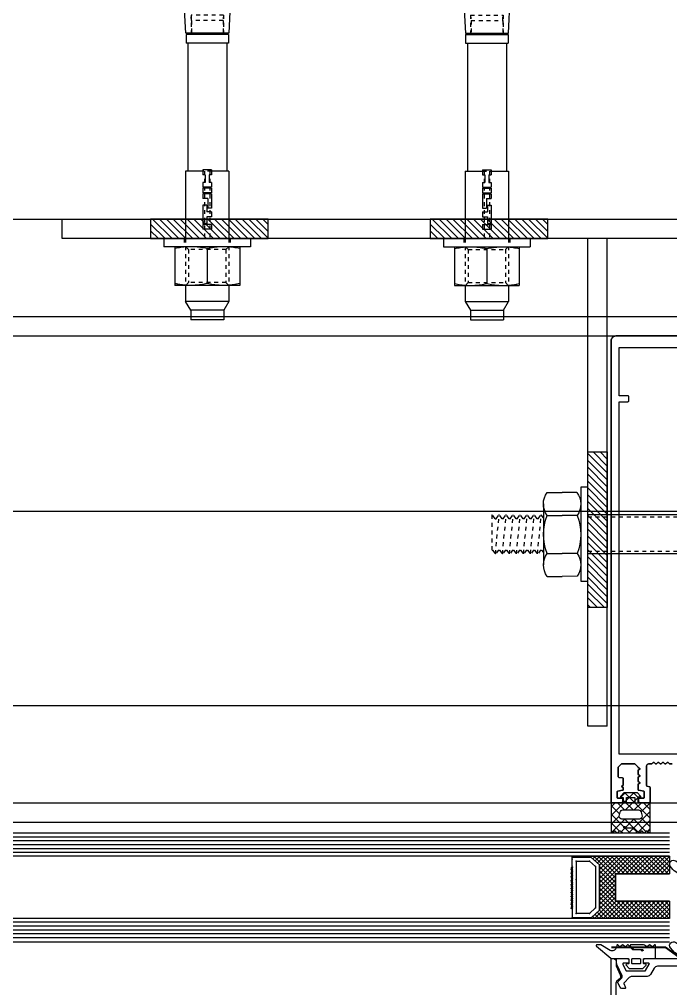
# Model space of a CAD drawing. Header units: inches. Extents: x 21 to 32698, y 13 to 3712.
# Drawn here: x 12198.39 to 12215.12, y 962.31 to 987.22 of the extents above; entities that cross this region are included whole.
import ezdxf

# ---------------------------------------------------------------- set-up
doc = ezdxf.new("R2010")
doc.units = ezdxf.units.IN
doc.header["$MEASUREMENT"] = 0
doc.set_wipeout_variables(frame=1)
for name, pattern in [('DOT', [6.35, 0, -6.35]), ('HIDDEN', [9.525, 6.35, -3.175]), ('phl_center', [0.75, 0.4, -0.35]), ('phl_thick', [0])]:
    doc.linetypes.add(name, pattern=pattern)
for name, color, linetype, lineweight in [('Z_MİM_-KM-BEAM-RAY', 8, 'DOT', 25), ('Z_MİM_-KM-GLAZ', 8, 'Continuous', 25), ('Z_MİM_-KM-IZO-THERMAL', 8, 'Continuous', 25), ('Z_MİM_-KM-IZO-THERMAL-ROCKWOOL', 8, 'BATTING', 25), ('Z_MİM_-KM-PAINT', 8, 'Continuous', 25), ('Z_MİM_-KM-WALL-PL', 8, 'Continuous', 25), ('Z_MİM_-KM-WALL-PLASTER', 8, 'Continuous', 25), ('Z_MİM_78-köpük', 8, 'Continuous', 25), ('Z_MİM_Aksesuar', 8, 'Continuous', 25), ('Z_MİM_ALUMINIUM', 8, 'Continuous', 25), ('Z_MİM_axis-su yalıtım', 8, 'HIDDEN', 25), ('Z_MİM_fitiller_k', 8, 'Continuous', 25), ('Z_MİM_KOLON-0.KAT', 8, 'Continuous', 25), ('Z_MİM_MYM_CAM', 8, 'Continuous', 25), ('Z_MİM_projection', 8, 'Continuous', 25), ('Z_MİM_TR', 8, 'Continuous', 25)]:
    doc.layers.add(name, color=color, linetype=linetype, lineweight=lineweight)
doc.linetypes.add('BATTING', pattern='A,0.00254,-2.54,[134,ltypeshp.shx,S=2.54,R=0,X=-2.54,Y=0],-5.08,[134,ltypeshp.shx,S=2.54,R=180,X=2.54,Y=0],-2.54', length=10.16254)

# ---------------------------------------------------------------- blocks, each defined once
blk = doc.blocks.new('-KM_Kiriş İzi-1K')
at = {"layer": 'Z_MİM_-KM-BEAM-RAY'}
blk.add_line((2749.999, 0), (3475.001, 0), dxfattribs=at)
blk = doc.blocks.new('*U219')
at = {"layer": 'Z_MİM_MYM_CAM'}
blk.add_line((211.17, 0), (-387.24, 0), dxfattribs=at)
for points in [[(211.17, 0), (-387.24, 0)], [(211.17, 0), (-387.24, 0)], [(-387.24, -1), (211.17, -1)], [(-387.24, -2), (211.17, -2)], [(-387.24, -3), (211.17, -3)], [(-387.24, -4), (211.17, -4)], [(-387.24, -5), (211.17, -5)], [(-387.24, -6), (211.17, -6)], [(-387.24, -22), (211.17, -22)], [(-387.24, -22), (211.17, -22)], [(211.17, -23), (-387.24, -23)], [(211.17, -24), (-387.24, -24)], [(211.17, -25), (-387.24, -25)], [(211.17, -26), (-387.24, -26)], [(211.17, -27), (-387.24, -27)], [(211.17, -28), (-387.24, -28)], [(211.17, -28), (-387.24, -28)]]:
    blk.add_lwpolyline(points, dxfattribs=at)
blk = doc.blocks.new('klips detay')
at = {"layer": 'Z_MİM_Aksesuar'}
h = blk.add_hatch(dxfattribs=at)
h.set_pattern_fill('ANSI37', color=256, scale=0.25, angle=-90, style=0)
h.set_pattern_definition([(315, (-4779.5639, 8940.09785), (0.56126601, 0.56126601), []), (45, (-4779.5639, 8940.09785), (-0.56126601, 0.56126601), [])])
h.paths.add_polyline_path([(0, -4.46), (0, 0), (-20.1, 0), (-20.1, -0.25), (-18, -2.14), (-18, -13.77), (-20.2, -15.75), (-20.2, -16), (0, -16), (0, -11.46), (-13.84, -11.46), (-13.9, -11.46), (-13.9, -4.46)])
blk.add_line((-25, -16), (-20.2, -16))
at = {"linetype": 'Continuous'}
for p in [(-20.59, -1.25), (-19, -2.69), (-19, -13.31), (-19, -13.31), (-18, -13.77), (-18, -13.77), (-25, -15.25), (-25, -15.25), (-25, -16), (-20.2, -16), (-20.2, -16)]:
    blk.add_point(p, dxfattribs=at)
at = {"layer": 'Z_MİM_Aksesuar'}
for p, q in [((-25.02, -2.47), (-25, -0.25)), ((-25, -0.25), (-20.1, -0.25)), ((-20.59, -1.25), (-24.01, -1.25)), ((-24.01, -14.75), (-24.01, -1.25)), ((-19, -2.69), (-20.59, -1.25)), ((-20.1, -0.25), (-18, -2.14)), ((-18, -2.14), (-18, -13.77)), ((-18, -13.77), (-18, -2.14)), ((-25.02, -3.47), (-25.13, -3.36)), ((-25.02, -4.47), (-25.13, -4.36)), ((-25.12, -2.94), (-25.05, -2.87)), ((-25.12, -3.94), (-25.05, -3.87)), ((-25.12, -4.94), (-25.05, -4.87)), ((-19, -13.31), (-19, -2.69)), ((-25.02, -5.47), (-25.13, -5.36)), ((-25.02, -6.47), (-25.13, -6.36)), ((-25.02, -6.47), (-25.13, -6.36)), ((-25.02, -7.47), (-25.13, -7.36)), ((-25.02, -7.47), (-25.13, -7.36)), ((-25.12, -5.94), (-25.05, -5.87)), ((-25.12, -5.94), (-25.05, -5.87)), ((-25.12, -6.94), (-25.05, -6.87)), ((-25.12, -6.94), (-25.05, -6.87)), ((-25.02, -8.47), (-25.13, -8.36)), ((-25.02, -9.47), (-25.13, -9.36)), ((-25.12, -7.94), (-25.05, -7.87)), ((-25.12, -8.94), (-25.05, -8.87)), ((-25.12, -9.94), (-25.05, -9.87)), ((-25.02, -10.47), (-25.13, -10.36)), ((-25.02, -11.47), (-25.13, -11.36)), ((-25.02, -12.47), (-25.13, -12.36)), ((-25.12, -10.94), (-25.05, -10.87)), ((-25.12, -11.94), (-25.05, -11.87)), ((-25.02, -13.47), (-25.13, -13.36)), ((-25.12, -12.94), (-25.05, -12.87)), ((-25.02, -13.47), (-25, -15.75)), ((-24.01, -14.75), (-20.59, -14.75)), ((-20.59, -14.75), (-19, -13.31)), ((-18, -13.77), (-20.2, -15.75)), ((-20.2, -15.75), (-18, -13.77)), ((-25, -15.75), (-20.2, -15.75))]:
    blk.add_line(p, q, dxfattribs=at)
for points in [[(0, -4.46), (0, 0), (-20.1, 0), (-20.1, -0.25), (-18, -2.14), (-18, -13.77), (-20.2, -15.75), (-20.2, -16), (0, -16), (0, -11.46), (-13.84, -11.46), (-13.9, -11.46), (-13.9, -4.46), (0, -4.46)], [(0, -4.46), (-13.9, -4.46), (-13.9, -11.46), (0, -11.46)]]:
    blk.add_lwpolyline(points, dxfattribs=at)
for centre, start, end in [((-25.26, -2.65), 314.9638, 37.8313), ((-24.91, -3.15), 134.9638, 223.5399), ((-24.91, -4.15), 134.9638, 223.5399), ((-24.91, -5.15), 134.9638, 223.5399), ((-25.26, -3.65), 314.9638, 37.8313), ((-25.26, -4.65), 314.9638, 37.8313), ((-24.91, -6.15), 134.9638, 223.5399), ((-24.91, -6.15), 134.9638, 223.5399), ((-24.91, -7.15), 134.9638, 223.5399), ((-24.91, -7.15), 134.9638, 223.5399), ((-25.26, -5.65), 314.9638, 37.8313), ((-25.26, -5.65), 314.9638, 37.8313), ((-25.26, -6.65), 314.9638, 37.8313), ((-25.26, -6.65), 314.9638, 37.8313), ((-25.26, -7.65), 314.9638, 37.8313), ((-24.91, -8.15), 134.9638, 223.5399), ((-24.91, -9.15), 134.9638, 223.5399), ((-24.91, -10.15), 134.9638, 223.5399), ((-25.26, -8.65), 314.9638, 37.8313), ((-25.26, -9.65), 314.9638, 37.8313), ((-24.91, -11.15), 134.9638, 223.5399), ((-24.91, -12.15), 134.9638, 223.5399), ((-25.26, -10.65), 314.9638, 37.8313), ((-25.26, -11.65), 314.9638, 37.8313), ((-24.91, -13.15), 134.9638, 223.5399), ((-25.26, -12.65), 314.9638, 37.8313)]:
    blk.add_arc(centre, 0.3, start, end, dxfattribs=at)
for p in [(-25.02, -2.47), (-25.02, -2.47), (-24.01, -1.25), (-25.26, -2.65), (-25.26, -2.65), (-25.26, -3.65), (-25.26, -3.65), (-25.26, -4.65), (-25.26, -4.65), (-25.13, -3.36), (-25.13, -3.36), (-25.13, -4.36), (-25.13, -4.36), (-25.12, -2.94), (-25.12, -2.94), (-25.12, -3.94), (-25.12, -3.94), (-25.12, -4.94), (-25.12, -4.94), (-25.05, -2.87), (-25.05, -2.87), (-25.05, -3.87), (-25.05, -3.87), (-25.05, -4.87), (-25.05, -4.87), (-25.02, -3.47), (-25.02, -3.47), (-25.02, -4.47), (-25.02, -4.47), (-24.91, -3.15), (-24.91, -3.15), (-24.91, -4.15), (-24.91, -4.15), (-25.26, -5.65), (-25.26, -5.65), (-25.26, -5.65), (-25.26, -5.65), (-25.26, -5.65), (-25.26, -5.65), (-25.26, -5.65), (-25.26, -6.65), (-25.26, -6.65), (-25.26, -6.65), (-25.26, -6.65), (-25.26, -6.65), (-25.26, -6.65), (-25.26, -6.65), (-25.13, -5.36), (-25.13, -5.36), (-25.13, -6.36), (-25.13, -6.36), (-25.13, -6.36), (-25.13, -7.36), (-25.13, -7.36), (-25.13, -7.36), (-25.12, -5.94), (-25.12, -5.94), (-25.12, -5.94), (-25.12, -6.94), (-25.12, -6.94), (-25.12, -6.94), (-25.05, -5.87), (-25.05, -5.87), (-25.05, -5.87), (-25.05, -6.87), (-25.05, -6.87), (-25.05, -6.87), (-25.02, -5.47), (-25.02, -5.47), (-25.02, -5.47), (-25.02, -6.47), (-25.02, -6.47), (-25.02, -6.47), (-25.02, -7.47), (-25.02, -7.47), (-25.02, -7.47), (-24.91, -5.15), (-24.91, -5.15), (-24.91, -5.15), (-24.91, -5.15), (-24.91, -6.15), (-24.91, -6.15), (-24.91, -6.15), (-24.91, -6.15), (-24.91, -6.15), (-24.91, -6.15), (-24.91, -6.15), (-24.91, -7.15), (-24.91, -7.15), (-24.91, -7.15), (-24.91, -7.15), (-24.91, -7.15), (-24.91, -7.15), (-24.91, -7.15), (-25.26, -7.65), (-25.26, -7.65), (-25.26, -7.65), (-25.26, -7.65), (-25.26, -8.65), (-25.26, -8.65), (-25.26, -8.65), (-25.26, -8.65), (-25.26, -9.65), (-25.26, -9.65), (-25.13, -8.36), (-25.13, -8.36), (-25.13, -9.36), (-25.13, -9.36), (-25.12, -7.94), (-25.12, -7.94), (-25.12, -8.94), (-25.12, -8.94), (-25.12, -9.94), (-25.12, -9.94), (-25.05, -7.87), (-25.05, -7.87), (-25.05, -8.87), (-25.05, -8.87), (-25.05, -9.87), (-25.05, -9.87), (-25.02, -8.47), (-25.02, -8.47), (-25.02, -9.47), (-25.02, -9.47), (-24.91, -8.15), (-24.91, -8.15), (-24.91, -8.15), (-24.91, -8.15), (-24.91, -9.15), (-24.91, -9.15), (-24.91, -9.15), (-24.91, -9.15), (-25.26, -10.65), (-25.26, -10.65), (-25.26, -10.65), (-25.26, -10.65), (-25.26, -11.65), (-25.26, -11.65), (-25.26, -11.65), (-25.26, -11.65), (-25.13, -10.36), (-25.13, -10.36), (-25.13, -11.36), (-25.13, -11.36), (-25.13, -12.36), (-25.13, -12.36), (-25.12, -10.94), (-25.12, -10.94), (-25.12, -11.94), (-25.12, -11.94), (-25.05, -10.87), (-25.05, -10.87), (-25.05, -11.87), (-25.05, -11.87), (-25.02, -10.47), (-25.02, -10.47), (-25.02, -11.47), (-25.02, -11.47), (-24.91, -10.15), (-24.91, -10.15), (-24.91, -10.15), (-24.91, -10.15), (-24.91, -11.15), (-24.91, -11.15), (-24.91, -11.15), (-24.91, -11.15), (-24.91, -11.15), (-24.91, -11.15), (-24.91, -11.15), (-24.91, -11.15), (-24.91, -12.15), (-24.91, -12.15), (-24.91, -12.15), (-24.91, -12.15), (-24.91, -12.15), (-24.91, -12.15), (-24.91, -12.15), (-24.91, -12.15), (-24.01, -10), (-25.26, -12.65), (-25.26, -12.65), (-25.26, -12.65), (-25.26, -12.65), (-25.12, -12.94), (-25.12, -12.94), (-25.05, -12.87), (-25.05, -12.87), (-25.02, -12.47), (-25.02, -12.47), (-24.91, -13.15), (-24.91, -13.15), (-24.91, -13.15), (-24.91, -13.15), (-24.01, -14.75), (-20.59, -14.75)]:
    blk.add_point(p, dxfattribs=at)
at = {"layer": 'Z_MİM_ALUMINIUM'}
for p, q in [((-20.1, 0), (-25, 0)), ((-25, 0), (-25, -0.25)), ((-20.1, -0.25), (-20.1, 0)), ((-25, -0.25), (-20.1, -0.25)), ((-20.2, -15.75), (-25, -15.75)), ((-25, -15.75), (-25, -16)), ((-20.2, -16), (-20.2, -15.75))]:
    blk.add_line(p, q, dxfattribs=at)
blk = doc.blocks.new('D09056')
at = {"layer": 'Z_MİM_78-köpük'}
blk.add_lwpolyline([(6, -9.14, -0.314914), (6.66, -8.2, 0.149332), (9.81, -5.82, 0.850698), (8.42, -4.42, -0.156616), (5.06, -5.5), (5, -5.5), (5, -5.51), (1.8, -5.51), (1.8, -1.16), (0.63, -0.22, 0.351086), (-0.63, -0.22), (-1.8, -1.16), (-1.8, -5.51), (-5, -5.51), (-5.06, -5.5, -0.156616), (-8.42, -4.42, 0.850698), (-9.81, -5.82, 0.149332), (-6.66, -8.2, -0.314914), (-6, -9.14), (-6, -25.07, -0.555494), (-7.44, -25.97, -0.047351), (-8.4, -25.38, 0.866334), (-9.8, -26.77, 0.237484), (-4.37, -29.51), (4.37, -29.51, 0.237484), (9.8, -26.77, 0.866334), (8.4, -25.38, -0.047351), (7.44, -25.97, -0.555494), (6, -25.07)], format="xyb", close=True, dxfattribs=at)
blk = doc.blocks.new('DÜBEL')
at = {"layer": 'Z_MİM_projection', "linetype": 'phl_thick'}
for p, q in [((0, 10.42), (2.08, 10.42)), ((0, -11.81), (0, 10.42)), ((2.08, -11.81), (2.08, 10.42)), ((2.08, 7.64), (12.01, 7.64)), ((2.46, 7.23), (2.55, 7.64)), ((11.68, 7), (11.55, 7.64)), ((12.01, -9.03), (12.01, 7.64)), ((-67.88, 1.18), (-67.88, 5.2)), ((-52.78, 4.83), (-64.52, 5.45)), ((-64.52, 0.47), (-64.52, 5.45)), ((2.14, 4.93), (2.18, 5.3)), ((2.18, 5.3), (2.22, 5.67)), ((2.22, 5.67), (2.27, 6.05)), ((2.27, 6.05), (2.32, 6.43)), ((2.32, 6.43), (2.39, 6.82)), ((2.39, 6.82), (2.46, 7.23)), ((11.78, 6.38), (11.68, 7)), ((11.86, 5.78), (11.78, 6.38)), ((11.93, 5.19), (11.86, 5.78)), ((11.98, 4.62), (11.93, 5.19)), ((-77.43, 3.09), (-75.69, 4.83)), ((-77.43, -4.48), (-77.43, 3.09)), ((-75.69, 4.83), (-73.69, 4.83)), ((-75.69, -6.22), (-75.69, 4.83)), ((-72.43, 4.57), (-73.69, 4.83)), ((-73.69, -6.22), (-73.69, 4.83)), ((-69.49, 4.35), (-72.43, 4.57)), ((-72.43, -5.96), (-72.43, 4.57)), ((-69.49, 1.95), (-69.49, 4.35)), ((-52.78, -6.22), (-52.78, 4.83)), ((-52.78, 3.37), (-52.43, 3.37)), ((-52.43, 4.76), (-50.28, 4.76)), ((-52.43, -6.15), (-52.43, 4.76)), ((-50.28, -6.15), (-50.28, 4.76)), ((-50.28, 4.31), (-17.36, 4.31)), ((-17.36, 4.86), (0, 4.86)), ((-17.36, 0.41), (-17.36, 4.86)), ((2.08, 3.47), (2.09, 3.84)), ((2.09, 3.07), (2.08, 3.47)), ((2.09, 3.84), (2.1, 4.2)), ((2.1, 2.67), (2.09, 3.07)), ((2.1, 4.2), (2.12, 4.57)), ((2.12, 2.27), (2.1, 2.67)), ((2.12, 4.57), (2.14, 4.93)), ((12, 4.05), (11.98, 4.62)), ((11.98, 2.38), (12, 2.74)), ((12.01, 3.47), (12, 4.05)), ((12, 2.74), (12.01, 3.11)), ((12.01, 4.86), (16.11, 4.86)), ((12.01, 3.11), (12.01, 3.47)), ((18.4, 3.54), (16.11, 4.86)), ((16.11, -6.25), (16.11, 4.86)), ((18.4, 3.54), (20.83, 3.54)), ((18.4, -4.93), (18.4, 3.54)), ((20.83, -4.93), (20.83, 3.54)), ((-69.46, 1.92), (-69.49, 1.95)), ((-69.42, 1.89), (-69.46, 1.92)), ((-69.39, 1.86), (-69.42, 1.89)), ((-69.35, 1.83), (-69.39, 1.86)), ((-69.31, 1.79), (-69.35, 1.83)), ((-69.27, 1.76), (-69.31, 1.79)), ((-69.23, 1.73), (-69.27, 1.76)), ((-69.13, 1.69), (-69.23, 1.73)), ((-69.03, 1.64), (-69.13, 1.69)), ((-68.92, 1.59), (-69.03, 1.64)), ((-68.8, 1.55), (-68.92, 1.59)), ((-68.68, 1.5), (-68.8, 1.55)), ((-68.56, 1.44), (-68.68, 1.5)), ((-68.43, 1.39), (-68.56, 1.44)), ((-68.3, 1.34), (-68.43, 1.39)), ((-68.16, 1.29), (-68.3, 1.34)), ((-68.02, 1.24), (-68.16, 1.29)), ((-67.88, 1.18), (-68.02, 1.24)), ((-67.58, 1.08), (-67.88, 1.18)), ((-67.28, 0.98), (-67.58, 1.08)), ((-66.98, 0.88), (-67.28, 0.98)), ((-66.67, 0.79), (-66.98, 0.88)), ((-66.36, 0.7), (-66.67, 0.79)), ((-66.05, 0.62), (-66.36, 0.7)), ((-65.74, 0.54), (-66.05, 0.62)), ((-65.56, 0.53), (-65.74, 0.54)), ((-65.39, 0.52), (-65.56, 0.53)), ((-65.04, 0.5), (-65.39, 0.52)), ((-64.87, 0.49), (-65.04, 0.5)), ((-61.6, 0.32), (-64.87, 0.49)), ((-61.52, 0.31), (-61.6, 0.32)), ((-61.44, 0.29), (-61.52, 0.31)), ((-61.36, 0.27), (-61.44, 0.29)), ((-61.29, 0.24), (-61.36, 0.27)), ((-61.21, 0.21), (-61.29, 0.24)), ((-61.15, 0.17), (-61.21, 0.21)), ((-61.08, 0.12), (-61.15, 0.17)), ((-61.02, 0.07), (-61.08, 0.12)), ((-60.96, 0.02), (-61.02, 0.07)), ((-60.91, -0.03), (-60.96, 0.02)), ((-17.65, 0.41), (-16.43, 0.41)), ((-17.65, -1.8), (-17.65, 0.41)), ((-16.43, -0.17), (-16.43, 0.41)), ((-14.44, 0.41), (-13.23, 0.41)), ((-14.44, -0.17), (-14.44, 0.41)), ((-13.23, -1.8), (-13.23, 0.41)), ((-12.99, 0.41), (-11.77, 0.41)), ((-12.99, -1.8), (-12.99, 0.41)), ((-11.77, -1.8), (-11.77, 0.41)), ((-11.53, 0.41), (-10.31, 0.41)), ((-11.53, -1.8), (-11.53, 0.41)), ((-10.31, -0.82), (-10.31, 0.41)), ((-8.64, 0.41), (-3.89, 0.41)), ((-8.64, -0.57), (-8.64, 0.41)), ((-3.89, -0.57), (-3.89, 0.41)), ((-3.65, 0.41), (-2.43, 0.41)), ((-3.65, -1.8), (-3.65, 0.41)), ((-2.43, -1.8), (-2.43, 0.41)), ((2.16, 1.87), (2.12, 2.27)), ((2.2, 1.46), (2.16, 1.87)), ((2.25, 1.05), (2.2, 1.46)), ((2.31, 0.63), (2.25, 1.05)), ((2.38, 0.2), (2.31, 0.63)), ((2.46, -0.24), (2.38, 0.2)), ((11.63, -0.28), (11.71, 0.12)), ((11.71, 0.12), (11.77, 0.51)), ((11.77, 0.51), (11.83, 0.9)), ((11.83, 0.9), (11.88, 1.27)), ((11.88, 1.27), (11.92, 1.65)), ((11.92, 1.65), (11.95, 2.01)), ((11.95, 2.01), (11.98, 2.38)), ((-67.88, -2.57), (-67.58, -2.47)), ((-67.58, -2.47), (-67.28, -2.37)), ((-67.28, -2.37), (-66.98, -2.27)), ((-66.98, -2.27), (-66.67, -2.18)), ((-66.67, -2.18), (-66.36, -2.09)), ((-66.36, -2.09), (-66.05, -2.01)), ((-66.05, -2.01), (-65.74, -1.93)), ((-65.74, -1.93), (-65.56, -1.92)), ((-65.56, -1.92), (-65.39, -1.91)), ((-65.39, -1.91), (-65.04, -1.89)), ((-65.04, -1.89), (-64.87, -1.88)), ((-64.87, -1.88), (-64.69, -1.87)), ((-64.69, -1.87), (-63.26, -1.8)), ((-64.52, -6.84), (-64.52, -1.86)), ((-63.26, -1.8), (-62.84, -1.78)), ((-62.84, -1.78), (-62.43, -1.75)), ((-62.43, -1.75), (-62.01, -1.73)), ((-62.01, -1.73), (-61.6, -1.71)), ((-61.6, -1.71), (-61.52, -1.7)), ((-61.52, -1.7), (-61.44, -1.68)), ((-61.44, -1.68), (-61.36, -1.66)), ((-61.36, -1.66), (-61.29, -1.63)), ((-61.29, -1.63), (-61.21, -1.6)), ((-61.21, -1.6), (-61.15, -1.56)), ((-61.15, -1.56), (-61.08, -1.51)), ((-61.08, -1.51), (-61.02, -1.46)), ((-61.02, -1.46), (-60.96, -1.41)), ((-60.96, -1.41), (-60.91, -1.35)), ((-60.86, -0.1), (-60.91, -0.03)), ((-60.91, -1.35), (-60.86, -1.29)), ((-60.82, -0.16), (-60.86, -0.1)), ((-60.86, -1.29), (-60.82, -1.23)), ((-60.78, -0.23), (-60.82, -0.16)), ((-60.82, -1.23), (-60.78, -1.16)), ((-60.74, -0.31), (-60.78, -0.23)), ((-60.78, -1.16), (-60.74, -1.08)), ((-60.72, -0.38), (-60.74, -0.31)), ((-60.74, -1.08), (-60.72, -1.01)), ((-60.69, -0.46), (-60.72, -0.38)), ((-60.72, -1.01), (-60.69, -0.93)), ((-60.68, -0.54), (-60.69, -0.46)), ((-60.69, -0.93), (-60.68, -0.85)), ((-60.67, -0.62), (-60.68, -0.54)), ((-60.68, -0.85), (-60.67, -0.77)), ((-60.67, -0.69), (-60.67, -0.62)), ((-60.67, -0.77), (-60.67, -0.69)), ((-17.65, -1.8), (-16.43, -1.8)), ((-17.36, -6.25), (-17.36, -1.8)), ((-16.43, -0.17), (-14.44, -0.17)), ((-16.43, -1.19), (-14.44, -1.19)), ((-16.43, -1.8), (-16.43, -1.19)), ((-14.44, -1.8), (-14.44, -1.19)), ((-14.44, -1.8), (-13.23, -1.8)), ((-12.99, -1.8), (-11.77, -1.8)), ((-11.53, -1.8), (-7.84, -1.8)), ((-10.31, -0.82), (-7.84, -0.82)), ((-8.64, -0.57), (-6.87, -0.57)), ((-7.84, -1.8), (-7.84, -0.82)), ((-6.87, -1.8), (-6.87, -0.57)), ((-6.87, -1.8), (-5.65, -1.8)), ((-5.65, -0.57), (-3.89, -0.57)), ((-5.65, -1.8), (-5.65, -0.57)), ((-3.65, -1.8), (-2.43, -1.8)), ((2.2, -2.85), (2.25, -2.44)), ((2.25, -2.44), (2.31, -2.02)), ((2.31, -2.02), (2.38, -1.59)), ((2.38, -1.59), (2.46, -1.15)), ((2.55, -0.69), (2.46, -0.24)), ((2.46, -1.15), (2.55, -0.69)), ((2.55, -0.69), (11.55, -0.69)), ((11.55, -0.69), (11.63, -0.28)), ((11.63, -1.11), (11.55, -0.69)), ((11.71, -1.51), (11.63, -1.11)), ((11.77, -1.9), (11.71, -1.51)), ((11.83, -2.29), (11.77, -1.9)), ((11.88, -2.66), (11.83, -2.29)), ((-75.69, -6.22), (-77.43, -4.48)), ((-69.49, -3.34), (-69.46, -3.31)), ((-69.49, -5.74), (-69.49, -3.34)), ((-69.46, -3.31), (-69.42, -3.28)), ((-69.42, -3.28), (-69.39, -3.25)), ((-69.39, -3.25), (-69.35, -3.21)), ((-69.35, -3.21), (-69.31, -3.18)), ((-69.31, -3.18), (-69.27, -3.15)), ((-69.27, -3.15), (-69.23, -3.12)), ((-69.23, -3.12), (-69.12, -3.07)), ((-69.12, -3.07), (-69.01, -3.02)), ((-69.01, -3.02), (-68.88, -2.97)), ((-68.88, -2.97), (-68.75, -2.91)), ((-68.75, -2.91), (-68.62, -2.86)), ((-68.62, -2.86), (-68.48, -2.8)), ((-68.48, -2.8), (-68.34, -2.75)), ((-68.34, -2.75), (-68.19, -2.69)), ((-68.19, -2.69), (-68.04, -2.63)), ((-68.04, -2.63), (-67.88, -2.57)), ((-67.88, -6.59), (-67.88, -2.57)), ((-52.78, -4.76), (-52.43, -4.76)), ((2.08, -4.86), (2.09, -4.46)), ((2.09, -5.23), (2.08, -4.86)), ((2.09, -4.46), (2.1, -4.06)), ((2.1, -4.06), (2.12, -3.66)), ((2.12, -3.66), (2.16, -3.25)), ((2.16, -3.25), (2.2, -2.85)), ((11.92, -3.03), (11.88, -2.66)), ((11.95, -3.4), (11.92, -3.03)), ((11.98, -3.77), (11.95, -3.4)), ((12, -4.13), (11.98, -3.77)), ((12.01, -4.5), (12, -4.13)), ((12.01, -4.86), (12.01, -4.5)), ((12.01, -5.23), (12.01, -4.86)), ((16.11, -6.25), (18.4, -4.93)), ((18.4, -4.93), (20.83, -4.93)), ((-75.69, -6.22), (-73.69, -6.22)), ((-73.69, -6.22), (-72.43, -5.96)), ((-72.43, -5.96), (-69.49, -5.74)), ((-64.52, -6.84), (-52.78, -6.22)), ((-52.43, -6.15), (-50.28, -6.15)), ((-50.28, -5.69), (-17.36, -5.69)), ((-17.36, -6.25), (0, -6.25)), ((2.1, -5.59), (2.09, -5.23)), ((2.12, -5.95), (2.1, -5.59)), ((2.14, -6.32), (2.12, -5.95)), ((2.18, -6.69), (2.14, -6.32)), ((2.22, -7.06), (2.18, -6.69)), ((2.27, -7.44), (2.22, -7.06)), ((2.32, -7.82), (2.27, -7.44)), ((11.77, -7.82), (11.83, -7.44)), ((11.83, -7.44), (11.88, -7.06)), ((11.88, -7.06), (11.92, -6.69)), ((11.92, -6.69), (11.95, -6.32)), ((11.95, -6.32), (11.98, -5.95)), ((11.98, -5.95), (12, -5.59)), ((12, -5.59), (12.01, -5.23)), ((12.01, -6.25), (16.11, -6.25)), ((2.08, -9.03), (12.01, -9.03)), ((2.39, -8.21), (2.32, -7.82)), ((2.46, -8.61), (2.39, -8.21)), ((2.55, -9.03), (2.46, -8.61)), ((11.55, -9.03), (11.63, -8.61)), ((11.63, -8.61), (11.71, -8.21)), ((11.71, -8.21), (11.77, -7.82)), ((0, -11.81), (2.08, -11.81))]:
    blk.add_line(p, q, dxfattribs=at)
at = {"layer": 'Z_MİM_projection', "linetype": 'phl_center'}
for p, q in [((2.08, -9.03), (2.08, 7.64)), ((2.46, 7.23), (2.55, 7.64)), ((11.63, 7.23), (11.55, 7.64)), ((-67.88, 1.18), (-67.88, 5.2)), ((-64.52, 0.47), (-64.52, 5.45)), ((0, 5.21), (2.08, 5.21)), ((2.14, 4.93), (2.18, 5.3)), ((2.18, 5.3), (2.22, 5.67)), ((2.22, 5.67), (2.27, 6.05)), ((2.27, 6.05), (2.32, 6.43)), ((2.32, 6.43), (2.39, 6.82)), ((2.39, 6.82), (2.46, 7.23)), ((11.71, 6.82), (11.63, 7.23)), ((11.77, 6.43), (11.71, 6.82)), ((11.83, 6.05), (11.77, 6.43)), ((11.88, 5.67), (11.83, 6.05)), ((11.92, 5.3), (11.88, 5.67)), ((11.95, 4.93), (11.92, 5.3)), ((-75.69, -6.22), (-75.69, 4.83)), ((-73.69, -6.22), (-73.69, 4.83)), ((-72.43, -5.96), (-72.43, 4.57)), ((-69.49, 1.95), (-69.49, 4.35)), ((-56.04, 3.37), (-57.46, 3.47)), ((-57.46, 3.47), (-52.78, 3.47)), ((-57.46, -4.86), (-57.46, 3.47)), ((-56.04, 3.37), (-52.78, 3.37)), ((-56.04, -4.76), (-56.04, 3.37)), ((0, 4.86), (12.01, 4.86)), ((2.8, 4.11), (2.08, 4.83)), ((2.08, 3.47), (2.09, 3.84)), ((2.09, 3.11), (2.08, 3.47)), ((2.09, 3.84), (2.1, 4.2)), ((2.1, 2.74), (2.09, 3.11)), ((2.1, 4.2), (2.12, 4.57)), ((2.12, 2.38), (2.1, 2.74)), ((2.12, 4.57), (2.14, 4.93)), ((2.8, 4.11), (11.3, 4.11)), ((2.8, -5.5), (2.8, 4.11)), ((11.3, 4.11), (12.01, 4.83)), ((11.3, -5.5), (11.3, 4.11)), ((11.98, 4.57), (11.95, 4.93)), ((12, 4.2), (11.98, 4.57)), ((11.98, 2.38), (12, 2.74)), ((12.01, 3.84), (12, 4.2)), ((12, 2.74), (12.01, 3.11)), ((12.01, 3.47), (12.01, 3.84)), ((12.01, 3.11), (12.01, 3.47)), ((16.11, -6.25), (16.11, 4.86)), ((18.4, -4.93), (18.4, 3.54)), ((-17.36, -1.8), (-17.36, 0.41)), ((-17.36, 0), (0, 0)), ((0, -1.39), (0, 0)), ((2.14, 2.01), (2.12, 2.38)), ((2.18, 1.65), (2.14, 2.01)), ((2.22, 1.27), (2.18, 1.65)), ((2.27, 0.9), (2.22, 1.27)), ((2.32, 0.51), (2.27, 0.9)), ((2.39, 0.12), (2.32, 0.51)), ((2.46, -0.28), (2.39, 0.12)), ((11.63, -0.28), (11.71, 0.12)), ((11.71, 0.12), (11.77, 0.51)), ((11.77, 0.51), (11.83, 0.9)), ((11.83, 0.9), (11.88, 1.27)), ((11.88, 1.27), (11.92, 1.65)), ((11.92, 1.65), (11.95, 2.01)), ((11.95, 2.01), (11.98, 2.38)), ((-64.52, -6.84), (-64.52, -1.86)), ((-17.36, -1.39), (0, -1.39)), ((2.23, -2.56), (2.32, -1.96)), ((2.32, -1.96), (2.42, -1.34)), ((2.42, -1.34), (2.55, -0.69)), ((2.55, -0.69), (2.46, -0.28)), ((2.55, -0.69), (11.55, -0.69)), ((11.55, -0.69), (11.63, -0.28)), ((11.63, -1.11), (11.55, -0.69)), ((11.71, -1.51), (11.63, -1.11)), ((11.77, -1.9), (11.71, -1.51)), ((11.83, -2.29), (11.77, -1.9)), ((11.88, -2.66), (11.83, -2.29)), ((-69.49, -5.74), (-69.49, -3.34)), ((-67.88, -6.59), (-67.88, -2.57)), ((-57.46, -4.86), (-56.04, -4.76)), ((-57.46, -4.86), (-52.78, -4.86)), ((-56.04, -4.76), (-52.78, -4.76)), ((2.08, -4.86), (2.09, -4.29)), ((2.09, -5.23), (2.08, -4.86)), ((2.09, -4.29), (2.12, -3.72)), ((2.12, -3.72), (2.17, -3.14)), ((2.17, -3.14), (2.23, -2.56)), ((11.92, -3.03), (11.88, -2.66)), ((11.95, -3.4), (11.92, -3.03)), ((11.98, -3.77), (11.95, -3.4)), ((12, -4.13), (11.98, -3.77)), ((12.01, -4.5), (12, -4.13)), ((12.01, -4.86), (12.01, -4.5)), ((12.01, -5.23), (12.01, -4.86)), ((0, -6.25), (12.01, -6.25)), ((0, -6.6), (2.08, -6.6)), ((2.08, -6.22), (2.8, -5.5)), ((2.1, -5.59), (2.09, -5.23)), ((2.12, -5.95), (2.1, -5.59)), ((2.14, -6.32), (2.12, -5.95)), ((2.18, -6.69), (2.14, -6.32)), ((2.22, -7.06), (2.18, -6.69)), ((2.27, -7.44), (2.22, -7.06)), ((2.32, -7.82), (2.27, -7.44)), ((2.8, -5.5), (11.3, -5.5)), ((12.01, -6.22), (11.3, -5.5)), ((11.77, -7.82), (11.83, -7.44)), ((11.83, -7.44), (11.88, -7.06)), ((11.88, -7.06), (11.92, -6.69)), ((11.92, -6.69), (11.95, -6.32)), ((11.95, -6.32), (11.98, -5.95)), ((11.98, -5.95), (12, -5.59)), ((12, -5.59), (12.01, -5.23)), ((2.39, -8.21), (2.32, -7.82)), ((2.46, -8.61), (2.39, -8.21)), ((2.55, -9.03), (2.46, -8.61)), ((11.55, -9.03), (11.63, -8.61)), ((11.63, -8.61), (11.71, -8.21)), ((11.71, -8.21), (11.77, -7.82))]:
    blk.add_line(p, q, dxfattribs=at)
at = {"layer": 'Z_MİM_projection', "linetype": 'phl_thick'}
for centre, radius, start, end in [((-67.46, 2.45), 2.78, 98.7137, 136.9395), ((-63.42, -32.93), 38.4, 91.6416, 96.6689), ((-67.46, -3.84), 2.78, 223.0605, 261.2863), ((-63.42, 31.55), 38.4, 263.3311, 268.3584)]:
    blk.add_arc(centre, radius, start, end, dxfattribs=at)
blk = doc.blocks.new('ANK-1')
h = blk.add_hatch()
h.set_pattern_fill('ANSI31', color=256, scale=10)
h.set_pattern_definition([(45, (-331102.9096, -110218.6467), (-0.8838834765, 0.8838834765), [])])
h.paths.add_polyline_path([(75.31, 0), (105.5, 0), (105.5, -5), (75.31, -5)])
h = blk.add_hatch()
h.set_pattern_fill('ANSI31', color=256, scale=10)
h.set_pattern_definition([(45, (-331031.0567, -110218.6467), (-0.8838834765, 0.8838834765), [])])
h.paths.add_polyline_path([(147.17, 0), (177.35, 0), (177.35, -5), (147.17, -5)])
h = blk.add_hatch()
h.set_pattern_fill('ANSI31', color=256, scale=10)
h.set_pattern_definition([(45, (-331229.2262, -110209.6467), (-0.8838834765, 0.8838834765), [])])
h.paths.add_polyline_path([(60, -99.81), (65, -99.81), (65, -59.81), (60, -59.81)])
for points in [[(68, 0), (0, 0)], [(5, -5), (200.09, -5), (200.09, 0)], [(200.09, 0), (68, 0)], [(60, -130.27), (60, -5)], [(65, -130.27), (65, -5)], [(60, -130.27), (65, -130.27)]]:
    blk.add_lwpolyline(points)
for points in [[(75.31, 0), (105.5, 0), (105.5, -5), (75.31, -5)], [(147.17, 0), (177.35, 0), (177.35, -5), (147.17, -5)], [(60, -99.81), (65, -99.81), (65, -59.81), (60, -59.81)]]:
    blk.add_lwpolyline(points, close=True)
at = {"layer": 'Z_MİM_projection', "linetype": 'phl_thick'}
for p, q in [((67.8, -70.23, 0), (71.62, -70.23, 0)), ((67.8, -70.23, 0), (71.62, -70.23, 0)), ((75.45, -70.23, 0), (71.62, -70.23, 0)), ((75.45, -70.23, 0), (71.62, -70.23, 0)), ((66.82, -73.19, 0), (66.81, -88.83, 0)), ((66.82, -73.19, 0), (66.81, -88.83, 0)), ((76.42, -73.19, 0), (76.41, -88.83, 0)), ((76.42, -73.19, 0), (76.41, -88.83, 0)), ((0, -76.01), (65.01, -76.01, 0)), ((0, -76.01), (65.01, -76.01, 0)), ((67.77, -76.12, 0), (71.62, -76.12, 0)), ((67.77, -76.12, 0), (71.62, -76.12, 0)), ((75.47, -76.12, 0), (71.62, -76.12, 0)), ((75.47, -76.12, 0), (71.62, -76.12, 0)), ((76.42, -75.05, 0), (76.41, -88.41, 0)), ((76.42, -75.05, 0), (76.41, -88.41, 0)), ((-0.01, -86.01), (65.02, -86.01, 0)), ((-0.01, -86.01), (65.02, -86.01, 0)), ((67.77, -85.89, 0), (71.61, -85.9, 0)), ((67.77, -85.89, 0), (71.61, -85.9, 0)), ((75.46, -85.9, 0), (71.61, -85.9, 0)), ((75.46, -85.9, 0), (71.61, -85.9, 0)), ((67.78, -91.78, 0), (71.61, -91.79, 0)), ((67.78, -91.78, 0), (71.61, -91.79, 0)), ((75.43, -91.79, 0), (71.61, -91.79, 0)), ((75.43, -91.79, 0), (71.61, -91.79, 0))]:
    blk.add_line(p, q, dxfattribs=at)
at = {"layer": 'Z_MİM_projection', "linetype": 'phl_center'}
for p, q in [((0, -76.61), (65.01, -76.61, 0)), ((0, -76.61), (65.01, -76.61, 0)), ((66.81, -76.01, 0), (66.82, -76.01, 0)), ((66.81, -76.01, 0), (66.82, -76.01, 0)), ((66.81, -76.61, 0), (66.82, -76.61, 0)), ((66.81, -76.61, 0), (66.82, -76.61, 0)), ((76.42, -76.74, 0), (76.96, -76.01, 0)), ((76.42, -76.74, 0), (76.96, -76.01, 0)), ((77.91, -86.01, 0), (77.02, -76.01, 0)), ((77.91, -86.01, 0), (77.02, -76.01, 0)), ((77.8, -76.99, 0), (77.08, -76.01, 0)), ((77.8, -76.99, 0), (77.08, -76.01, 0)), ((77.8, -76.99, 0), (78.04, -76.99, 0)), ((77.8, -76.99, 0), (78.04, -76.99, 0)), ((78.04, -76.99, 0), (78.76, -76.01, 0)), ((78.04, -76.99, 0), (78.76, -76.01, 0)), ((79.71, -86.01, 0), (78.82, -76.01, 0)), ((79.71, -86.01, 0), (78.82, -76.01, 0)), ((79.6, -76.99, 0), (78.88, -76.01, 0)), ((79.6, -76.99, 0), (78.88, -76.01, 0)), ((79.6, -76.99, 0), (79.84, -76.99, 0)), ((79.6, -76.99, 0), (79.84, -76.99, 0)), ((79.84, -76.99, 0), (80.56, -76.01, 0)), ((79.84, -76.99, 0), (80.56, -76.01, 0)), ((81.51, -86.01, 0), (80.62, -76.01, 0)), ((81.51, -86.01, 0), (80.62, -76.01, 0)), ((81.4, -76.99, 0), (80.68, -76.01, 0)), ((81.4, -76.99, 0), (80.68, -76.01, 0)), ((81.4, -76.99, 0), (81.64, -76.99, 0)), ((81.4, -76.99, 0), (81.64, -76.99, 0)), ((81.64, -76.99, 0), (82.36, -76.02, 0)), ((81.64, -76.99, 0), (82.36, -76.02, 0)), ((83.31, -86.02, 0), (82.42, -76.02, 0)), ((83.31, -86.02, 0), (82.42, -76.02, 0)), ((83.2, -76.99, 0), (82.48, -76.02, 0)), ((83.2, -76.99, 0), (82.48, -76.02, 0)), ((83.2, -76.99, 0), (83.44, -76.99, 0)), ((83.2, -76.99, 0), (83.44, -76.99, 0)), ((83.44, -76.99, 0), (84.16, -76.02, 0)), ((83.44, -76.99, 0), (84.16, -76.02, 0)), ((85.11, -86.02, 0), (84.22, -76.02, 0)), ((85.11, -86.02, 0), (84.22, -76.02, 0)), ((85, -76.99, 0), (84.28, -76.02, 0)), ((85, -76.99, 0), (84.28, -76.02, 0)), ((85, -76.99, 0), (85.24, -76.99, 0)), ((85, -76.99, 0), (85.24, -76.99, 0)), ((85.24, -76.99, 0), (85.96, -76.02, 0)), ((85.24, -76.99, 0), (85.96, -76.02, 0)), ((85.96, -76.02, 0), (86.08, -76.02, 0)), ((85.96, -76.02, 0), (86.08, -76.02, 0)), ((86.91, -86.02, 0), (86.02, -76.02, 0)), ((86.91, -86.02, 0), (86.02, -76.02, 0)), ((86.8, -76.99, 0), (86.08, -76.02, 0)), ((86.8, -76.99, 0), (86.08, -76.02, 0)), ((86.8, -76.99, 0), (87.04, -76.99, 0)), ((86.8, -76.99, 0), (87.04, -76.99, 0)), ((87.04, -76.99, 0), (87.76, -76.02, 0)), ((87.04, -76.99, 0), (87.76, -76.02, 0)), ((87.76, -76.02, 0), (87.88, -76.02, 0)), ((87.76, -76.02, 0), (87.88, -76.02, 0)), ((88.71, -86.02, 0), (87.82, -76.02, 0)), ((88.71, -86.02, 0), (87.82, -76.02, 0)), ((88.6, -76.99, 0), (87.88, -76.02, 0)), ((88.6, -76.99, 0), (87.88, -76.02, 0)), ((88.84, -76.99, 0), (88.6, -76.99, 0)), ((88.84, -76.99, 0), (88.6, -76.99, 0)), ((88.84, -76.99, 0), (89.56, -76.02, 0)), ((88.84, -76.99, 0), (89.56, -76.02, 0)), ((89.56, -76.02, 0), (89.68, -76.02, 0)), ((89.56, -76.02, 0), (89.68, -76.02, 0)), ((89.61, -85.05, 0), (89.62, -76.02, 0)), ((-0.01, -85.41), (65.02, -85.41, 0)), ((-0.01, -85.41), (65.02, -85.41, 0)), ((76.89, -85.04, 0), (76.41, -85.69, 0)), ((76.89, -85.04, 0), (76.41, -85.69, 0)), ((77.13, -85.04, 0), (76.89, -85.04, 0)), ((77.13, -85.04, 0), (76.89, -85.04, 0)), ((77.13, -85.04, 0), (77.85, -86.01, 0)), ((77.13, -85.04, 0), (77.85, -86.01, 0)), ((78.69, -85.04, 0), (77.97, -86.01, 0)), ((78.69, -85.04, 0), (77.97, -86.01, 0)), ((78.93, -85.04, 0), (78.69, -85.04, 0)), ((78.93, -85.04, 0), (78.69, -85.04, 0)), ((78.93, -85.04, 0), (79.65, -86.01, 0)), ((78.93, -85.04, 0), (79.65, -86.01, 0)), ((80.49, -85.04, 0), (79.77, -86.01, 0)), ((80.49, -85.04, 0), (79.77, -86.01, 0)), ((80.73, -85.04, 0), (80.49, -85.04, 0)), ((80.73, -85.04, 0), (80.49, -85.04, 0)), ((80.73, -85.04, 0), (81.45, -86.01, 0)), ((80.73, -85.04, 0), (81.45, -86.01, 0)), ((82.29, -85.04, 0), (81.57, -86.01, 0)), ((82.29, -85.04, 0), (81.57, -86.01, 0)), ((82.53, -85.04, 0), (82.29, -85.04, 0)), ((82.53, -85.04, 0), (82.29, -85.04, 0)), ((82.53, -85.04, 0), (83.25, -86.02, 0)), ((82.53, -85.04, 0), (83.25, -86.02, 0)), ((84.09, -85.04, 0), (83.37, -86.02, 0)), ((84.09, -85.04, 0), (83.37, -86.02, 0)), ((84.33, -85.04, 0), (84.09, -85.04, 0)), ((84.33, -85.04, 0), (84.09, -85.04, 0)), ((84.33, -85.04, 0), (85.05, -86.02, 0)), ((84.33, -85.04, 0), (85.05, -86.02, 0)), ((85.89, -85.04, 0), (85.17, -86.02, 0)), ((85.89, -85.04, 0), (85.17, -86.02, 0)), ((86.13, -85.04, 0), (85.89, -85.04, 0)), ((86.13, -85.04, 0), (85.89, -85.04, 0)), ((86.13, -85.04, 0), (86.85, -86.02, 0)), ((86.13, -85.04, 0), (86.85, -86.02, 0)), ((86.85, -86.02, 0), (86.97, -86.02, 0)), ((86.85, -86.02, 0), (86.97, -86.02, 0)), ((87.69, -85.04, 0), (86.97, -86.02, 0)), ((87.69, -85.04, 0), (86.97, -86.02, 0)), ((87.93, -85.04, 0), (87.69, -85.04, 0)), ((87.93, -85.04, 0), (87.69, -85.04, 0)), ((87.93, -85.04, 0), (88.65, -86.02, 0)), ((87.93, -85.04, 0), (88.65, -86.02, 0)), ((88.65, -86.02, 0), (88.77, -86.02, 0)), ((88.65, -86.02, 0), (88.77, -86.02, 0)), ((89.49, -85.05, 0), (88.77, -86.02, 0)), ((89.49, -85.05, 0), (88.77, -86.02, 0)), ((89.61, -85.05, 0), (89.49, -85.05, 0)), ((89.61, -85.05, 0), (89.49, -85.05, 0))]:
    blk.add_line(p, q, dxfattribs=at)
at = {"layer": 'Z_MİM_projection', "linetype": 'phl_thick', "elevation": 205305.12}
blk.add_lwpolyline([(66.82, -93.03), (65.02, -93.03), (65.01, -68.87), (66.81, -68.87)], close=True, dxfattribs=at)
at = {"layer": 'Z_MİM_projection', "linetype": 'phl_thick'}
for centre, radius, start, end in [((71.8, -73.19, 0), 4.98, 143.5278, 216.1432), ((71.8, -73.19, 0), 4.98, 143.5278, 216.1432), ((71.44, -73.19, 0), 4.98, 323.784, 36.3994), ((71.44, -73.19, 0), 4.98, 323.784, 36.3994), ((79.76, -81.03, 0), 12.94, 157.745, 202.0905), ((79.76, -81.03, 0), 12.94, 157.745, 202.0905), ((63.47, -81.01, 0), 12.94, 337.8218, 22.1673), ((63.47, -81.01, 0), 12.94, 337.8218, 22.1673), ((71.79, -88.83, 0), 4.98, 143.784, 216.3994), ((71.79, -88.83, 0), 4.98, 143.784, 216.3994), ((71.43, -88.83, 0), 4.98, 323.5278, 36.1432), ((71.43, -88.83, 0), 4.98, 323.5278, 36.1432)]:
    blk.add_arc(centre, radius, start, end, dxfattribs=at)
at = {"xscale": -1, "rotation": 90}
blk.add_blockref('DÜBEL', (90.26, -5), dxfattribs=at)
at = {"rotation": 270}
blk.add_blockref('DÜBEL', (163.5, -5), dxfattribs=at)
blk = doc.blocks.new('-KM-AL1 150_900')
at = {"layer": 'Z_MİM_ALUMINIUM'}
for points in [[(141.33, -35.85), (141.33, -34.47, -0.544797), (141.359, -34.452, -0.47748), (141.455, -34.53), (141.455, -34.641), (141.561, -34.868, -0.339454), (141.535, -34.986), (141.468, -35.042, 0.221695), (141.45, -35.081), (141.45, -35.5)], [(143.237, -34.65), (142.521, -34.65, 0.267949), (142.435, -34.7), (142.342, -34.86, -0.267949), (142.256, -34.91), (141.865, -34.91, 0.198912), (141.795, -34.94), (141.661, -35.074, 0.315299), (141.657, -35.096), (141.701, -35.192, -0.548619), (141.683, -35.22), (141.603, -35.22, -0.291473), (141.558, -35.191), (141.503, -35.075, -0.315299), (141.509, -35.041), (141.601, -34.949, 0.315299), (141.611, -34.893), (141.475, -34.601, -0.109518), (141.47, -34.58), (141.47, -34.47, -0.414214), (141.49, -34.45), (141.67, -34.45, -0.02182), (141.672, -34.45), (141.753, -34.457, -0.388879), (141.78, -34.487), (141.78, -34.55, -0.414214), (141.76, -34.57), (141.646, -34.57, 0.548619), (141.628, -34.599), (141.703, -34.759, 0.291473), (141.721, -34.77), (142.198, -34.77, 0.267949), (142.215, -34.76), (142.308, -34.6, 0.57735), (142.29, -34.57), (142.18, -34.57, -0.414214), (142.16, -34.55), (142.16, -34.487, -0.388879), (142.188, -34.457), (142.269, -34.45, -0.02182), (142.27, -34.45), (143.61, -34.45, -0.57735)]]:
    blk.add_lwpolyline(points, format="xyb", dxfattribs=at)
at = {"layer": 'Z_MİM_fitiller_k', "linetype": 'Continuous', "flags": 128}
blk.add_lwpolyline([(142.08, -34.57, -0.414214), (142.06, -34.59), (141.88, -34.59, -0.414214), (141.86, -34.57), (141.86, -34.47, -0.414214), (141.88, -34.45), (142.06, -34.45, -0.414214), (142.08, -34.47)], format="xyb", close=True, dxfattribs=at)
blk.add_wipeout([(151.488, -34.02), (151.726, -15.48), (149.45, -15.45), (149.45, 7.15), (9.45, 7.15), (9.45, -15.45), (7.398, -15.45), (7.567, -34.061)])
at = {"layer": 'Z_MİM_fitiller_k'}
h = blk.add_hatch(dxfattribs=at)
h.set_pattern_fill('ANSI37', color=256, scale=0.05)
h.set_pattern_definition([(45, (-144087.1867, -66006.96493), (-0.11225320151, 0.11225320151), []), (135, (-144087.1867, -66006.96493), (-0.11225320151, -0.11225320151), [])])
edge = h.paths.add_edge_path()
edge.add_line((142.33, -31.2), (142.33, -30.47))
edge.add_arc((142.31, -30.47), 0.02, 0, 90)
edge.add_line((142.31, -30.45), (142.04, -30.45))
edge.add_arc((142.04, -30.43), 0.02, 180, 270, ccw=False)
edge.add_line((142.02, -30.43), (142.02, -30.33))
edge.add_arc((142.04, -30.33), 0.02, 90, 180, ccw=False)
edge.add_line((142.04, -30.31), (142.072, -30.31))
edge.add_arc((142.072, -30.29), 0.02, 270, 405)
edge.add_line((142.086, -30.276), (142.006, -30.196))
edge.add_arc((141.992, -30.21), 0.02, 45, 90)
edge.add_line((141.992, -30.19), (141.669, -30.19))
edge.add_arc((141.669, -30.21), 0.02, 90, 135)
edge.add_line((141.655, -30.196), (141.575, -30.276))
edge.add_arc((141.589, -30.29), 0.02, 135, 270)
edge.add_line((141.589, -30.31), (141.62, -30.31))
edge.add_arc((141.62, -30.33), 0.02, 0, 90, ccw=False)
edge.add_line((141.64, -30.33), (141.64, -30.43))
edge.add_arc((141.62, -30.43), 0.02, 270, 360, ccw=False)
edge.add_line((141.62, -30.45), (141.35, -30.45))
edge.add_arc((141.35, -30.47), 0.02, 90, 180)
edge.add_line((141.33, -30.47), (141.33, -31.2))
edge.add_arc((141.35, -31.2), 0.02, 180, 315)
edge.add_line((141.365, -31.214), (141.403, -31.176))
edge.add_arc((141.417, -31.19), 0.02, 45, 135, ccw=False)
edge.add_line((141.431, -31.176), (141.469, -31.214))
edge.add_arc((141.484, -31.2), 0.02, 225, 315)
edge.add_line((141.498, -31.214), (141.538, -31.174))
edge.add_arc((141.552, -31.188), 0.02, 42.3924, 135, ccw=False)
edge.add_arc((141.67, -31.08), 0.14, 222.3924, 270)
edge.add_line((141.67, -31.22), (141.962, -31.22))
edge.add_arc((141.962, -31.2), 0.02, 270, 405)
edge.add_line((141.976, -31.186), (141.905, -31.115))
edge.add_arc((141.87, -31.15), 0.05, 45, 90)
edge.add_line((141.87, -31.1), (141.67, -31.1))
edge.add_arc((141.67, -31.08), 0.02, 34.8499, 270, ccw=False)
edge.add_arc((141.728, -31.04), 0.05, 214.8499, 270)
edge.add_line((141.728, -31.09), (141.898, -31.09))
edge.add_arc((141.898, -31.11), 0.02, 45, 90, ccw=False)
edge.add_line((141.912, -31.096), (142.03, -31.214))
edge.add_arc((142.044, -31.2), 0.02, 225, 315)
edge.add_line((142.058, -31.214), (142.097, -31.176))
edge.add_arc((142.111, -31.19), 0.02, 45, 135, ccw=False)
edge.add_line((142.125, -31.176), (142.163, -31.214))
edge.add_arc((142.177, -31.2), 0.02, 225, 315)
edge.add_line((142.191, -31.214), (142.23, -31.176))
edge.add_arc((142.244, -31.19), 0.02, 45, 135, ccw=False)
edge.add_line((142.258, -31.176), (142.296, -31.214))
edge.add_arc((142.31, -31.2), 0.02, 225, 360)
edge = h.paths.add_edge_path(flags=16)
edge.add_line((141.537, -30.794), (141.562, -30.694))
edge.add_arc((141.631, -30.7), 0.07, 90, 175, ccw=False)
edge.add_line((141.631, -30.63), (142.03, -30.63))
edge.add_arc((142.03, -30.7), 0.07, 5, 90, ccw=False)
edge.add_line((142.099, -30.694), (142.124, -30.794))
edge.add_arc((142.054, -30.8), 0.07, -90, 5, ccw=False)
edge.add_line((142.054, -30.87), (141.607, -30.87))
edge.add_arc((141.607, -30.8), 0.07, 175, 270, ccw=False)
at = {"layer": 'Z_MİM_ALUMINIUM', "elevation": 0.002}
for points in [[(15.193, -18.45), (143.83, -18.45)], [(16.713, -30.45), (142.175, -30.45)]]:
    blk.add_lwpolyline(points, dxfattribs=at)
at = {"layer": 'Z_MİM_ALUMINIUM', "linetype": 'ByBlock'}
for points in [[(146.21, -18.45), (141.45, -18.45, 0.414214), (141.33, -18.57), (141.33, -30.43, 0.414214), (141.35, -30.45), (141.53, -30.45, 0.02182), (141.532, -30.45), (141.603, -30.444, 0.388879), (141.63, -30.414), (141.63, -30.35, 0.414214), (141.61, -30.33), (141.5, -30.33, -0.414214), (141.48, -30.31), (141.48, -30.17, -0.36397), (141.497, -30.15), (141.624, -30.128, 0.36397), (141.64, -30.108), (141.64, -30.058), (141.59, -30.026), (141.64, -29.995), (141.64, -29.828, 0.388879), (141.622, -29.808), (141.529, -29.8, -0.388879), (141.51, -29.78), (141.51, -29.53), (141.59, -29.45), (141.94, -29.45), (142.02, -29.53), (142.02, -29.545), (142.07, -29.576), (142.02, -29.608), (142.02, -29.725), (142.07, -29.756), (142.02, -29.788), (142.02, -29.905), (142.07, -29.936), (142.02, -29.968), (142.02, -30.108, 0.36397), (142.037, -30.128), (142.164, -30.15, -0.36397), (142.18, -30.17), (142.18, -30.31, -0.414214), (142.16, -30.33), (142.05, -30.33, 0.414214), (142.03, -30.35), (142.03, -30.414, 0.388879), (142.058, -30.444), (142.129, -30.45, 0.02182), (142.13, -30.45), (142.31, -30.45, 0.414214), (142.33, -30.43), (142.33, -30.054, 0.36397), (142.314, -30.035), (142.257, -30.025, -0.36397), (142.24, -30.005), (142.24, -29.5, -0.414214), (142.29, -29.45), (142.36, -29.45, 0.198912), (142.382, -29.441), (142.399, -29.424, -0.414214), (142.442, -29.424), (142.459, -29.441, 0.414214), (142.502, -29.441), (142.519, -29.424, -0.414214), (142.562, -29.424), (142.579, -29.441, 0.414214), (142.622, -29.441), (142.639, -29.424, -0.414214), (142.682, -29.424), (142.699, -29.441, 0.414214), (142.742, -29.441), (142.759, -29.424, -0.414214), (142.802, -29.424), (142.819, -29.441, 0.198912), (142.84, -29.45), (142.9, -29.45)], [(142.9, -29.45), (142.84, -29.45, -0.198912), (142.819, -29.441), (142.802, -29.424, 0.414214), (142.759, -29.424), (142.742, -29.441, -0.414214), (142.699, -29.441), (142.682, -29.424, 0.414214), (142.639, -29.424), (142.622, -29.441, -0.414214), (142.579, -29.441), (142.562, -29.424, 0.414214), (142.519, -29.424), (142.502, -29.441, -0.414214), (142.459, -29.441), (142.442, -29.424, 0.414214), (142.399, -29.424), (142.382, -29.441, -0.198912), (142.36, -29.45), (142.29, -29.45, 0.414214), (142.24, -29.5), (142.24, -30.005, 0.36397), (142.257, -30.025), (142.314, -30.035, -0.36397), (142.33, -30.054), (142.33, -30.43, -0.414214), (142.31, -30.45), (142.13, -30.45, -0.02182), (142.129, -30.45), (142.058, -30.444, -0.388879), (142.03, -30.414), (142.03, -30.35, -0.414214), (142.05, -30.33), (142.16, -30.33, 0.414214), (142.18, -30.31), (142.18, -30.17, 0.36397), (142.164, -30.15), (142.037, -30.128, -0.36397), (142.02, -30.108), (142.02, -29.968), (142.07, -29.936), (142.02, -29.905), (142.02, -29.788), (142.07, -29.756), (142.02, -29.725), (142.02, -29.608), (142.07, -29.576), (142.02, -29.545), (142.02, -29.53), (141.94, -29.45), (141.59, -29.45), (141.51, -29.53), (141.51, -29.78, 0.388879), (141.529, -29.8), (141.622, -29.808, -0.388879), (141.64, -29.828), (141.64, -29.995), (141.59, -30.026), (141.64, -30.058), (141.64, -30.108, -0.36397), (141.624, -30.128), (141.497, -30.15, 0.36397), (141.48, -30.17), (141.48, -30.31, 0.414214), (141.5, -30.33), (141.61, -30.33, -0.414214), (141.63, -30.35), (141.63, -30.414, -0.388879), (141.603, -30.444), (141.532, -30.45, -0.02182), (141.53, -30.45), (141.35, -30.45, -0.414214), (141.33, -30.43), (141.33, -18.57, -0.414214), (141.45, -18.45), (146.21, -18.45, -0.414214)]]:
    blk.add_lwpolyline(points, format="xyb", dxfattribs=at)
at = {"layer": 'Z_MİM_ALUMINIUM'}
blk.add_lwpolyline([(141.53, -19.99), (141.53, -18.75), (146.13, -18.75), (146.13, -19.99), (145.9, -19.99, 0.414214), (145.88, -20.01), (145.88, -20.12, 0.414214), (145.9, -20.14), (146.13, -20.14), (146.13, -29.2), (141.53, -29.2), (141.53, -20.14), (141.76, -20.14, 0.414214), (141.78, -20.12), (141.78, -20.01, 0.414214), (141.76, -19.99)], format="xyb", close=True, dxfattribs=at)
at = {"layer": 'Z_MİM_axis-su yalıtım', "ltscale": 25, "const_width": 0.05}
blk.add_lwpolyline([(146.331, -34.167), (144.93, -34.167), (144.561, -34.436), (143.993, -34.436), (143.893, -34.356, 0.350813), (143.768, -34.356), (143.668, -34.436), (143.1, -34.436), (142.73, -34.167), (141.33, -34.167)], format="xyb", dxfattribs=at)
at = {"layer": 'Z_MİM_fitiller_k', "linetype": 'Continuous', "flags": 128}
for points in [[(142.33, -31.2), (142.33, -30.47, 0.414214), (142.31, -30.45), (142.04, -30.45, -0.414214), (142.02, -30.43), (142.02, -30.33, -0.414214), (142.04, -30.31), (142.072, -30.31, 0.668179), (142.086, -30.276), (142.006, -30.196, 0.198912), (141.992, -30.19), (141.669, -30.19, 0.198912), (141.655, -30.196), (141.575, -30.276, 0.668179), (141.589, -30.31), (141.62, -30.31, -0.414214), (141.64, -30.33), (141.64, -30.43, -0.414214), (141.62, -30.45), (141.35, -30.45, 0.414214), (141.33, -30.47), (141.33, -31.2, 0.668179), (141.365, -31.214), (141.403, -31.176, -0.414214), (141.431, -31.176), (141.469, -31.214, 0.414214), (141.498, -31.214), (141.538, -31.174, -0.427607), (141.567, -31.174, 0.210768), (141.67, -31.22), (141.962, -31.22, 0.668179), (141.976, -31.186), (141.905, -31.115, 0.198912), (141.87, -31.1), (141.67, -31.1, -1.650385), (141.687, -31.069, 0.245393), (141.728, -31.09), (141.898, -31.09, -0.198912), (141.912, -31.096), (142.03, -31.214, 0.414214), (142.058, -31.214), (142.097, -31.176, -0.414214), (142.125, -31.176), (142.163, -31.214, 0.414214), (142.191, -31.214), (142.23, -31.176, -0.414214), (142.258, -31.176), (142.296, -31.214, 0.668179)], [(141.72, -30.33, -0.414214), (141.74, -30.31), (141.92, -30.31, -0.414214), (141.94, -30.33), (141.94, -30.43, -0.414214), (141.92, -30.45), (141.74, -30.45, -0.414214), (141.72, -30.43)], [(141.537, -30.794), (141.562, -30.694, -0.388879), (141.631, -30.63), (142.03, -30.63, -0.388879), (142.099, -30.694), (142.124, -30.794, -0.440011), (142.054, -30.87), (141.607, -30.87, -0.440011)], [(141.453, -34.182, -0.493145), (141.307, -34.242), (141.065, -34.103, 0.131652), (141.055, -34.1), (140.961, -34.1, 0.700208), (140.948, -34.135), (141.318, -34.445, 0.176327), (141.331, -34.45), (141.76, -34.45, -0.414214), (141.78, -34.47), (141.78, -34.57, -0.414214), (141.76, -34.59), (141.729, -34.59, 0.668179), (141.715, -34.624), (141.795, -34.704, 0.198912), (141.809, -34.71), (142.132, -34.71, 0.198912), (142.146, -34.704), (142.226, -34.624, 0.668179), (142.212, -34.59), (142.18, -34.59, -0.414214), (142.16, -34.57), (142.16, -34.47, -0.414214), (142.18, -34.45), (142.45, -34.45, 0.414214), (142.47, -34.43), (142.47, -34.12, 0.668179), (142.436, -34.106), (142.398, -34.144, -0.414214), (142.37, -34.144), (142.331, -34.106, 0.414214), (142.303, -34.106), (142.263, -34.146, -0.427607), (142.234, -34.146, 0.210768), (142.13, -34.1), (141.839, -34.1, 0.668179), (141.825, -34.134), (141.896, -34.205, 0.198912), (141.931, -34.22), (142.13, -34.22, -1.650385), (142.114, -34.251, 0.245393), (142.073, -34.23), (141.903, -34.23, -0.198912), (141.889, -34.224), (141.771, -34.106, 0.414214), (141.743, -34.106), (141.704, -34.144, -0.414214), (141.676, -34.144), (141.638, -34.106, 0.414214), (141.609, -34.106), (141.571, -34.144, -0.414214), (141.543, -34.144), (141.505, -34.106, 0.57735), (141.471, -34.115)]]:
    blk.add_lwpolyline(points, format="xyb", close=True, dxfattribs=at)
at = {"xscale": -0.1, "yscale": 0.1, "zscale": 0.1}
blk.add_blockref('ANK-1', (147.23, -15.45), dxfattribs=at)
at = {"xscale": -0.1, "yscale": 0.1, "zscale": 0.1, "rotation": 180}
blk.add_blockref('klips detay', (142.83, -33.42), dxfattribs=at)
at = {"layer": 'Z_MİM_KOLON-0.KAT', "xscale": 0.1, "yscale": 0.1, "zscale": 0.1, "rotation": 180}
blk.add_blockref('*U219', (104.107, -34.02), dxfattribs=at)
at = {"layer": 'Z_MİM_TR', "xscale": -0.1, "yscale": 0.1, "zscale": 0.1}
blk.add_blockref('D09056', (143.83, -31.502), dxfattribs=at)

msp = doc.modelspace()

# ---------------------------------------------------------------- block references
at = {"layer": 'Z_MİM_-KM-BEAM-RAY'}
msp.add_blockref('-KM_Kiriş İzi-1K', (9331.714, 982.083), dxfattribs=at)

# ---------------------------------------------------------------- next in the draw order: block references
at = {"layer": 'Z_MİM_-KM-GLAZ'}
msp.add_blockref('-KM-AL1 150_900', (12072.263, 997.533), dxfattribs=at)

# ---------------------------------------------------------------- next in the draw order: linework, layer by layer
at = {"layer": 'Z_MİM_-KM-IZO-THERMAL'}
msp.add_lwpolyline([(11329.214, 1162.159), (11329.214, 969.583), (12844.215, 969.583), (12844.215, 2594.584), (9029.215, 2594.584), (9029.215, 1624.583), (9319.214, 1624.583), (9319.214, 969.583), (10654.214, 969.583), (10654.214, 1161.832)], dxfattribs=at)
at = {"layer": 'Z_MİM_-KM-IZO-THERMAL-ROCKWOOL', "ltscale": 0.45}
msp.add_lwpolyline([(11334.214, 1162.159), (11334.214, 974.583), (12839.215, 974.583), (12839.215, 2589.584), (9034.215, 2589.584), (9034.215, 1629.583), (9324.214, 1629.583), (9324.214, 974.583), (10649.214, 974.583), (10649.214, 1161.832)], dxfattribs=at)
at = {"layer": 'Z_MİM_-KM-PAINT'}
msp.add_lwpolyline([(11326.214, 1162.159), (11326.214, 966.583), (12847.215, 966.583), (12847.215, 2597.584), (9026.215, 2597.584), (9026.215, 1621.583), (9316.214, 1621.583), (9316.214, 966.583), (10657.214, 966.583), (10657.214, 1161.832)], dxfattribs=at)
at = {"layer": 'Z_MİM_-KM-WALL-PL'}
msp.add_lwpolyline([(11341.714, 1162.159), (11341.714, 982.083), (12831.715, 982.083), (12831.715, 2582.084), (9041.715, 2582.084), (9041.715, 1637.083), (9331.714, 1637.083), (9331.714, 982.083), (10641.714, 982.083), (10641.714, 1161.832)], dxfattribs=at)
at = {"layer": 'Z_MİM_-KM-WALL-PLASTER'}
for points in [[(11326.714, 1162.159), (11326.714, 967.083), (12846.715, 967.083), (12846.715, 2597.084), (9026.715, 2597.084), (9026.715, 1622.083), (9316.714, 1622.083), (9316.714, 967.083), (10656.714, 967.083), (10656.714, 1161.832)], [(11339.214, 1162.159), (11339.214, 979.583), (12834.215, 979.583), (12834.215, 2584.584), (9039.215, 2584.584), (9039.215, 1634.583), (9329.214, 1634.583), (9329.214, 979.583), (10644.214, 979.583), (10644.214, 1161.832)]]:
    msp.add_lwpolyline(points, dxfattribs=at)

doc.saveas('drawing.dxf')
